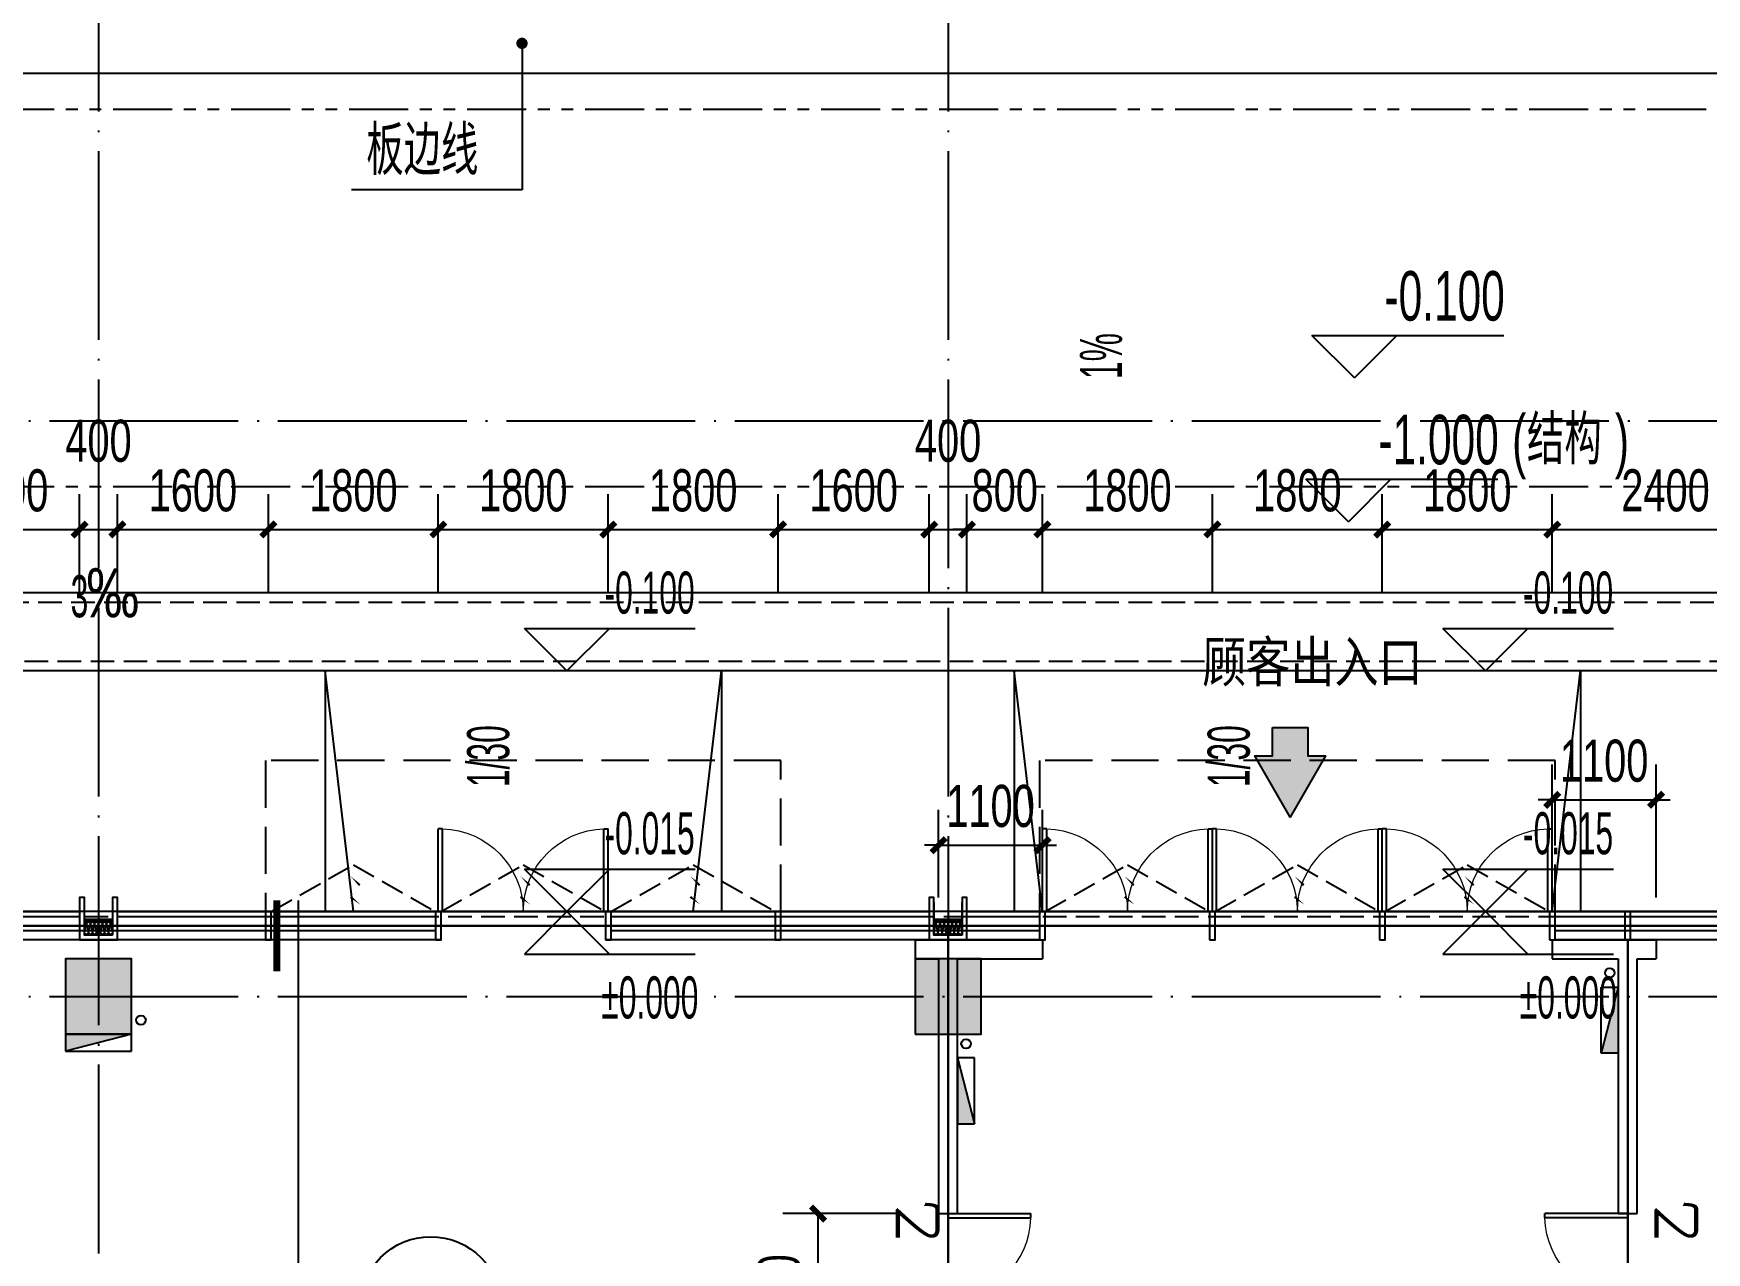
# Model space of a CAD drawing. Extents: x -409435 to 356702, y -107829 to 330904.
# Drawn here: x 13711 to 31435, y 22988 to 35905 of the extents above; entities that cross this region are included whole.
import ezdxf
from ezdxf.xclip import XClip

# ---------------------------------------------------------------- set-up
doc = ezdxf.new("R2010")
doc.units = 0
doc.header["$LTSCALE"] = 1000
doc.header["$MEASUREMENT"] = 0
doc.header["$XCLIPFRAME"] = 0
for name, pattern in [('104-14# 核心筒$0$DOTE', [2.42, 2, -0.2, 0.02, -0.2]), ('14#楼幕墙$0$DASH', [0.35, 0.25, -0.1]), ('X-104 14#平面$0$$0$DASH', [0.35, 0.25, -0.1]), ('X-104 14#平面$0$DASH', [0.35, 0.25, -0.1]), ('X-104 14#平面$0$PHANTOM2', [1.25, 0.625, -0.125, 0.125, -0.125, 0.125, -0.125])]:
    doc.linetypes.add(name, pattern=pattern)
for name, color, linetype in [('01-标注_尺寸', 124, 'Continuous'), ('01-标注_标高', 200, 'Continuous'), ('01-标注_符号', 200, 'Continuous'), ('02-TEXT_标注', 130, 'Continuous'), ('104-14# 核心筒$0$A_AXIS-轴线', 36, '104-14# 核心筒$0$DOTE'), ('104-14# 核心筒$0$A_STR-砼柱', 51, 'Continuous'), ('14#楼幕墙$0$A-C_玻璃幕墙', 140, 'Continuous'), ('14#楼幕墙$0$A-C_窗', 140, 'Continuous'), ('14#楼幕墙$0$A-C_门', 150, 'Continuous'), ('PUB_HATCH', 8, 'Continuous'), ('X-104 14#平面$0$01-标注_标高', 200, 'Continuous'), ('X-104 14#平面$0$01-标注_符号', 200, 'Continuous'), ('X-104 14#平面$0$02-TEXT_房间', 7, 'Continuous'), ('X-104 14#平面$0$02-TEXT_标注', 130, 'Continuous'), ('X-104 14#平面$0$05-填充_天正', 26, 'Continuous'), ('X-104 14#平面$0$A-C_玻璃幕墙', 140, 'Continuous'), ('X-104 14#平面$0$A-C_门', 150, 'Continuous'), ('X-104 14#平面$0$A-E_楼梯', 171, 'Continuous'), ('X-104 14#平面$0$A-O_屋面', 201, 'Continuous'), ('X-104 14#平面$0$A-O_散水', 134, 'Continuous'), ('X-104 14#平面$0$A-SUR_吊顶', 40, 'Continuous'), ('X-104 14#平面$0$A-TECH_水', 3, 'Continuous'), ('X-104 14#平面$0$A-TECH_结构', 21, 'Continuous'), ('X-104 14#平面$0$A_STR-砌块墙', 121, 'Continuous'), ('X-104 14#平面$0$DOOR_FIRE', 220, 'Continuous'), ('X-104 14#平面$0$DOOR_FIRE_TEXT', 7, 'Continuous')]:
    doc.layers.add(name, color=color, linetype=linetype)
doc.layers.add('14#楼幕墙$0$04-不打印_辅助线', color=165, linetype='Continuous', plot=False)
doc.layers.add('X-104 14#平面$0$000套内', color=226, linetype='Continuous', lineweight=30, plot=False)
doc.styles.add('_TCH_DIM', font='ros.shx', dxfattribs={"width": 0.8, "height": 2, "bigfont": 'jd.shx'})
doc.styles.add('_TCH_DIM_T3', font='ros.shx', dxfattribs={"width": 0.705882, "bigfont": 'jd.shx'})
doc.styles.add('X-104 14#平面$0$_TCH_DIM', font='ros.shx', dxfattribs={"width": 0.8, "bigfont": 'jd.shx'})
doc.styles.add('X-104 14#平面$0$_TCH_SPACE', font='STXIHEI_0.TTF', dxfattribs={"width": 0.8, "height": 5})
doc.styles.add('X-104 14#平面$0$_TCH_WINDOW', font='STXIHEI_0.TTF', dxfattribs={"width": 0.75, "height": 3.5})
doc.dimstyles.new('_TCH_ARCH&&150', dxfattribs={"dimtxt": 446.25, "dimasz": 150, "dimexe": 375, "dimexo": 450, "dimgap": 189.375, "dimtad": 1, "dimdec": 0, "dimzin": 0, "dimdsep": 46, "dimtxsty": '_TCH_DIM_T3', "dimblk": 'ARCHTICK', "dimcen": 0.09, "dimclrt": 7, "dimazin": 2, "dimtfac": 1, "dimtdec": 0, "dimtix": 1, "dimtmove": 2, "dimatfit": 3, "dimfxl": 0, "dimtolj": 1, "dimtzin": 0, "dimarcsym": 0})

# ---------------------------------------------------------------- blocks, each defined once
blk = doc.blocks.new('14#楼幕墙$0$A$C38D07553')
blk.add_lwpolyline([(-60, -300), (0, -300), (0, 0), (-60, 0)], close=True)
blk = doc.blocks.new('14#楼幕墙$0$$LinePat$岩棉板')
at = {"color": 0}
for p, q in [((0, -17), (12, -67)), ((12, -67), (24, -17))]:
    blk.add_line(p, q, dxfattribs=at)
for centre, start, end in [((12, -17), 0, 180), ((0, -67), 270, 0), ((24, -67), 180, 270)]:
    blk.add_arc(centre, 12, start, end, dxfattribs=at)
at = {"layer": 'Defpoints'}
blk.add_point((0, 0.1), dxfattribs=at)
at = {"layer": 'Defpoints', "color": 0}
blk.add_point((24, -84), dxfattribs=at)
blk = doc.blocks.new('*U485')
blk.add_lwpolyline([(300, 0), (0, 0), (0, 150), (300, 150)], close=True)
at = {"color": 8, "xscale": -1.785714284225998, "yscale": 1.782568518697715, "zscale": 1.782568518697715, "rotation": 180}
for p in [(0, 0), (43, 0), (86, 0), (129, 0), (171, 0), (214, 0), (257, 0)]:
    blk.add_blockref('14#楼幕墙$0$$LinePat$岩棉板', p, dxfattribs=at)
blk = doc.blocks.new('14#楼幕墙$0$A$C07E80D9E')
blk.add_lwpolyline([(-350, -50), (-50, -50), (-50, -450), (0, -450), (0, 0), (-400, 0), (-400, -450), (-350, -450)], close=True)
for points in [[(-50, -200), (-350, -200)], [(-50, -220), (-350, -220)]]:
    blk.add_lwpolyline(points)
at = {"layer": '14#楼幕墙$0$A-C_玻璃幕墙', "rotation": 180}
blk.add_blockref('*U485', (-50, -50), dxfattribs=at)
blk = doc.blocks.new('14#楼幕墙$0$A$C385D642F')
for p, q in [((23250, 27600), (23250, 27250)), ((23550, 27250), (23550, 27600))]:
    blk.add_line(p, q)
at = {"rotation": 180}
for p in [(14200, 27200), (23200, 27200)]:
    blk.add_blockref('14#楼幕墙$0$A$C07E80D9E', p, dxfattribs=at)
for p in [(16230, 27500), (18030, 27500), (19830, 27500), (21630, 27500), (24430, 27500), (26230, 27500), (28030, 27500), (29830, 27500), (30630, 27500)]:
    blk.add_blockref('14#楼幕墙$0$A$C38D07553', p)
blk = doc.blocks.new('14#楼幕墙$0$A$C22714246')
at = {"linetype": '14#楼幕墙$0$DASH'}
blk.add_lwpolyline([(1740, 497), (870, 0), (0, 497)], dxfattribs=at)
at = {"layer": '14#楼幕墙$0$A-C_玻璃幕墙', "color": 1}
blk.add_lwpolyline([(899, 122, 0, 25, 0), (802, 217, 0, 0, 0), (900, 340, 25, 0, 0), (796, 422, 0, 0, 0)], format="xyseb", dxfattribs=at)
blk = doc.blocks.new('14#楼幕墙$0$$DorLib2D$00000002')
for p, q in [((-0.5, 0), (-0.5, 0.4875)), ((-0.475, 0.4875), (-0.5, 0.4875)), ((-0.475, 0), (-0.475, 0.4875)), ((0.475, 0), (0.475, 0.4875)), ((0.475, 0.4875), (0.5, 0.4875)), ((0.5, 0), (0.5, 0.4875)), ((-0.5, 0), (-0.475, 0)), ((0.5, 0), (0.475, 0))]:
    blk.add_line(p, q)
at = {"lineweight": 13}
for centre, start, end in [((-0.4875, 0), 0, 88.53072), ((0.4875, 0), 91.46928, 180)]:
    blk.add_arc(centre, 0.4875, start, end, dxfattribs=at)
blk = doc.blocks.new('14#楼幕墙')
at = {"layer": '14#楼幕墙$0$A-C_玻璃幕墙'}
for p, q in [((4762, 26600), (14200, 26600)), ((4803, 26550), (14200, 26550)), ((4924, 26400), (17970, 26400)), ((18030, 26300), (5005, 26300)), ((24370, 26300), (19770, 26300)), ((19830, 26400), (24370, 26400)), ((29830, 26400), (53970, 26400)), ((53970, 26300), (29830, 26300))]:
    blk.add_line(p, q, dxfattribs=at)
at = {"layer": '14#楼幕墙$0$A-C_玻璃幕墙', "linetype": '14#楼幕墙$0$DASH', "ltscale": 2}
for points in [[(16170, 26600), (21630, 26600), (21630, 28200), (16170, 28200)], [(24370, 26600), (29830, 26600), (29830, 28200), (24370, 28200)]]:
    blk.add_lwpolyline(points, close=True, dxfattribs=at)
at = {"layer": '14#楼幕墙$0$A-C_玻璃幕墙'}
for points in [[(14600, 26600), (23200, 26600)], [(23600, 26600), (32200, 26600)], [(14600, 26550), (17970, 26550)], [(19830, 26550), (23200, 26550)], [(23600, 26550), (24370, 26550)], [(29830, 26550), (32200, 26550)]]:
    blk.add_lwpolyline(points, dxfattribs=at)
at = {"layer": '14#楼幕墙$0$04-不打印_辅助线', "rotation": 180}
blk.add_blockref('14#楼幕墙$0$A$C22714246', (19770, 27097), dxfattribs=at)
at = {"layer": '14#楼幕墙$0$A-C_玻璃幕墙'}
blk.add_blockref('14#楼幕墙$0$A$C385D642F', (0, -900), dxfattribs=at)
at = {"layer": '14#楼幕墙$0$A-C_窗', "rotation": 180}
for p in [(17970, 27097), (21570, 27097), (26170, 27097), (27970, 27097), (29770, 27097)]:
    blk.add_blockref('14#楼幕墙$0$A$C22714246', p, dxfattribs=at)
at = {"layer": '14#楼幕墙$0$A-C_门', "xscale": -1800, "yscale": 1800, "zscale": 100}
for p in [(18900, 26600), (25300, 26600), (27100, 26600), (28900, 26600)]:
    blk.add_blockref('14#楼幕墙$0$$DorLib2D$00000002', p, dxfattribs=at)
blk = doc.blocks.new('_FZH')
blk.add_lwpolyline([(-0.5, -0.5), (0.5, -0.5), (0.5, 0.5), (-0.5, 0.5)], close=True)
at = {"layer": 'PUB_HATCH'}
blk.add_solid([(-0.5, -0.5), (0.5, -0.5), (-0.5, 0.5), (0.5, 0.5)], dxfattribs=at)
blk = doc.blocks.new('104-14# 核心筒')
at = {"layer": '104-14# 核心筒$0$A_AXIS-轴线'}
for p, q in [((14400, 54018.4), (14400, -8545.1)), ((23400, 54018.4), (23400, -8545.1)), ((-24839, 31800), (120259.9, 31800)), ((-24839, 25700), (120259.9, 25700))]:
    blk.add_line(p, q, dxfattribs=at)
at = {"layer": '104-14# 核心筒$0$A_STR-砼柱', "xscale": 700, "yscale": 800, "zscale": 800}
for p in [(14400, 25700), (23400, 25700)]:
    blk.add_blockref('_FZH', p, dxfattribs=at)
blk = doc.blocks.new('X-104 14#平面$0$$TwtSys$00000434')
for p, q in [((-0.5, 0.5), (-0.5, -0.5)), ((-0.5, -0.5), (0.5, 0.5)), ((0.5, 0.5), (-0.5, 0.5)), ((0.5, -0.5), (0.5, 0.5)), ((-0.5, -0.5), (0.5, -0.5))]:
    blk.add_line(p, q)
blk.add_solid([(0.5, -0.5), (0.5, 0.5), (-0.5, -0.5)])
blk = doc.blocks.new('X-104 14#平面$0$A$C324F6C76')
at = {"layer": 'X-104 14#平面$0$A-TECH_水'}
for centre in [(-85490, 25950), (-101050, 25450), (-92310, 25200)]:
    blk.add_circle(centre, 50, dxfattribs=at)
at = {"layer": 'X-104 14#平面$0$A-TECH_水', "xscale": -700, "zscale": 700}
for p, yscale, rotation in [((-85490, 25450), 180, 90.00000000000101), ((-101500, 25210), -180, 359.999999999999), ((-92310, 24700), -180, 89.99999999999899)]:
    blk.add_blockref('X-104 14#平面$0$$TwtSys$00000434', p, dxfattribs=dict(at, yscale=yscale, rotation=rotation))
blk = doc.blocks.new('X-104 14#平面$0$sfafd')
at = {"layer": 'X-104 14#平面$0$05-填充_天正'}
blk.add_hatch(color=256, dxfattribs=at).paths.add_polyline_path([(0, 0), (-143, -205), (-307, -90), (-379, -192), (-590, 261), (-92, 217), (-164, 115)])
blk.add_lwpolyline([(0, 0), (-143, -205), (-307, -90), (-379, -192), (-590, 261), (-92, 217), (-164, 115)], close=True, dxfattribs=at)
blk = doc.blocks.new('X-104 14#平面$0$$DorLib2D$00000002')
for p, q in [((-0.5, 0), (-0.5, 0.4875)), ((-0.475, 0.4875), (-0.5, 0.4875)), ((-0.475, 0), (-0.475, 0.4875)), ((0.475, 0), (0.475, 0.4875)), ((0.475, 0.4875), (0.5, 0.4875)), ((0.5, 0), (0.5, 0.4875)), ((-0.5, 0), (-0.475, 0)), ((0.5, 0), (0.475, 0))]:
    blk.add_line(p, q)
at = {"lineweight": 13}
for centre, start, end in [((-0.4875, 0), 0, 88.53072), ((0.4875, 0), 91.46928, 180)]:
    blk.add_arc(centre, 0.4875, start, end, dxfattribs=at)
blk = doc.blocks.new('X-104 14#平面')
at = {"layer": 'X-104 14#平面$0$000套内'}
blk.add_lwpolyline([(23450, -2050), (-1173.2, -2050), (4884.7, 26450), (23400, 26450), (23400, 14750), (22050, 14750), (22050, 10650), (23450, 10650)], close=True, dxfattribs=at)
blk.add_lwpolyline([(23400, 26450), (50400, 26450), (50400, -2050), (23450, -2050), (23450, 7800), (32350, 7800), (32350, 7600), (41500, 7600), (41500, 16600), (38350, 16600), (38350, 19250), (30600, 19250), (30600, 26300)], dxfattribs=at)
at = {"layer": 'X-104 14#平面$0$01-标注_标高'}
for p, q in [((27704, 32254.5), (27254, 32704.5)), ((27254, 32704.5), (29288.9, 32704.5)), ((27704, 32254.5), (28154, 32704.5)), ((27640.5, 30731.6), (27190.5, 31181.6)), ((27190.5, 31181.6), (29225.3, 31181.6)), ((27640.5, 30731.6), (28090.5, 31181.6))]:
    blk.add_line(p, q, dxfattribs=at)
at = {"layer": 'X-104 14#平面$0$01-标注_符号'}
for p, q in [((18886.7, 35800), (18886.7, 34247.5)), ((18886.7, 34247.5), (17079.2, 34247.5)), ((16515.4, 26717.9), (16515.4, 22405.2))]:
    blk.add_line(p, q, dxfattribs=at)
at = {"layer": 'X-104 14#平面$0$01-标注_符号', "const_width": 60}
blk.add_lwpolyline([(18886.7, 35830, 1), (18886.7, 35770, 1)], format="xyb", close=True, dxfattribs=at)
at = {"layer": 'X-104 14#平面$0$01-标注_符号', "const_width": 75}
blk.add_lwpolyline([(16290.4, 26717.9), (16290.4, 25967.9)], dxfattribs=at)
at = {"layer": 'X-104 14#平面$0$01-标注_符号'}
blk.add_circle((17919.3, 22405.2), 750, dxfattribs=at)
at = {"layer": 'X-104 14#平面$0$A-C_玻璃幕墙'}
blk.add_lwpolyline([(-1359, -2200), (108091.7, -2200), (111291.5, 2370.2), (113380.4, 907.7), (115789.3, 4348.2), (113700.6, 5810.6), (116900.2, 10380.5), (116900.2, 38462.2), (99065.1, 43424.4), (96015.6, 32464.2), (85707.2, 35332.3), (87317.1, 41118.6), (83503.2, 42179.7), (66340.6, 26600), (4762.5, 26600)], close=True, dxfattribs=at)
at = {"layer": 'X-104 14#平面$0$A-E_楼梯'}
for p, q in [((21000, 29150), (16800, 29150)), ((16800, 29150), (16800, 26600)), ((17100, 26600), (16800, 29150)), ((20700, 26600), (21000, 29150)), ((21000, 29150), (21000, 26600)), ((30100, 29150), (24100, 29150)), ((24100, 29150), (24100, 26600)), ((24400, 26600), (24100, 29150)), ((29800, 26600), (30100, 29150)), ((30100, 29150), (30100, 26600)), ((21000, 26600), (16800, 26600)), ((30100, 26600), (24100, 26600))]:
    blk.add_line(p, q, dxfattribs=at)
at = {"layer": 'X-104 14#平面$0$A-O_屋面', "ltscale": 5}
blk.add_lwpolyline([(93285, 51080), (77625.7, 51080), (59034.3, 35480), (-4345.9, 35480), (-10594, 3352.8)], dxfattribs=at)
at = {"layer": 'X-104 14#平面$0$A-O_散水'}
for p, q in [((10260.4, 29980), (65035.3, 29980)), ((65355.8, 29150), (10260.4, 29150))]:
    blk.add_line(p, q, dxfattribs=at)
at = {"layer": 'X-104 14#平面$0$A-O_散水', "linetype": 'X-104 14#平面$0$DASH'}
for p, q in [((10260.4, 29880), (65073.9, 29880)), ((65317.2, 29250), (10260.4, 29250))]:
    blk.add_line(p, q, dxfattribs=at)
at = {"layer": 'X-104 14#平面$0$A-SUR_吊顶', "linetype": 'X-104 14#平面$0$PHANTOM2'}
for p, q in [((57679.8, 35100), (9724.7, 35100)), ((57679.8, 31100), (9724.7, 31100))]:
    blk.add_line(p, q, dxfattribs=at)
at = {"layer": 'X-104 14#平面$0$A-TECH_结构', "linetype": 'X-104 14#平面$0$$0$DASH'}
blk.add_lwpolyline([(87207.3, 41097.2), (85610.8, 35359.1), (96063.8, 32450.8), (99099.8, 43362.9), (116850.2, 38424.2), (116850.2, 10396.2), (108065.7, -2149.5), (-1297.3, -2149.5), (4803.7, 26550), (66359.9, 26550), (83516.4, 42124.1)], close=True, dxfattribs=at)
at = {"layer": 'X-104 14#平面$0$A_STR-砌块墙'}
for p, q in [((23050, 26300), (23400, 26300)), ((23050, 26300), (23050, 26100)), ((23400, 26300), (24400, 26300)), ((24400, 26300), (24400, 26100)), ((29800, 26300), (30600, 26300)), ((29800, 26300), (29800, 26100)), ((30600, 26300), (30900, 26300)), ((30900, 26300), (30900, 26100)), ((23050, 26100), (23300, 26100)), ((23300, 26100), (23300, 23400)), ((23500, 23400), (23500, 26100)), ((23500, 26100), (24400, 26100)), ((29800, 26100), (30500, 26100)), ((30500, 26100), (30500, 23400)), ((30700, 23400), (30700, 26100)), ((30700, 26100), (30900, 26100)), ((23300, 23400), (23500, 23400)), ((30500, 23400), (30700, 23400))]:
    blk.add_line(p, q, dxfattribs=at)
ref = blk.add_blockref('104-14# 核心筒', (0, 0))
XClip(ref).set_block_clipping_path([(-38664.3623821461, -25500), (139216.5485069363, 330900)])
for name, p in [('X-104 14#平面$0$A$C324F6C76', (115900, 0)), ('14#楼幕墙', (0, 0))]:
    blk.add_blockref(name, p)
at = {"xscale": 1.5, "yscale": 1.5, "zscale": 1.5, "rotation": 124.9985697672247}
blk.add_blockref('X-104 14#平面$0$sfafd', (26837, 28551), dxfattribs=at)
at = {"layer": 'X-104 14#平面$0$A-C_门', "xscale": -1800, "yscale": 1800, "zscale": 100}
for p in [(18900, 26600), (25300, 26600), (27100, 26600), (28900, 26600)]:
    blk.add_blockref('X-104 14#平面$0$$DorLib2D$00000002', p, dxfattribs=at)
at = {"layer": 'X-104 14#平面$0$DOOR_FIRE', "xscale": -1800, "zscale": 200, "rotation": 90}
for p, yscale in [((23400, 22500), -1800), ((30600, 22500), 1800)]:
    blk.add_blockref('X-104 14#平面$0$$DorLib2D$00000002', p, dxfattribs=dict(at, yscale=yscale))
at = {"layer": 'X-104 14#平面$0$02-TEXT_房间', "style": 'X-104 14#平面$0$_TCH_SPACE', "width": 0.8}
blk.add_text('顾客出入口', height=428.14, dxfattribs=at).set_placement((26091.1, 29033.2))
at = {"layer": 'X-104 14#平面$0$02-TEXT_标注', "style": 'X-104 14#平面$0$_TCH_DIM'}
for s, height, width, p in [('板边线', 520.93, 0.8, (17236.7, 34405)), ('-0.100', 525, 0.64, (28023.1, 32862)), ('结构', 520.93, 0.8, (29532.1, 31339.1)), ('-1.000', 525, 0.64, (27959.5, 31339.1)), ('(', 525, 0.64, (29375.3, 31339.1)), (')', 525, 0.64, (30463.3, 31339.1))]:
    blk.add_text(s, height=height, dxfattribs=dict(at, width=width)).set_placement(p)
at = {"layer": 'X-104 14#平面$0$DOOR_FIRE_TEXT', "style": 'X-104 14#平面$0$_TCH_WINDOW', "width": 0.75}
for p in [(23287.5, 23104.4), (31324.6, 23104.4)]:
    blk.add_text('乙', height=428.1, rotation=90, dxfattribs=at).set_placement(p)
blk = doc.blocks.new('_ArchTick')
at = {"color": 0, "linetype": 'ByBlock', "const_width": 0.4}
blk.add_lwpolyline([(-0.5, -0.5), (0.5, 0.5)], dxfattribs=at)
blk = doc.blocks.new('*D597')
at = {"layer": '01-标注_尺寸', "color": 0, "lineweight": -2, "transparency": 16777216}
for p, q in [((29800, 29987), (29800, 31024)), ((32200, 29987), (32200, 31024)), ((29800, 30649), (32200, 30649))]:
    blk.add_line(p, q, dxfattribs=at)
at = {"layer": 'Defpoints', "color": 0, "transparency": 16777216}
for p in [(32200, 30649), (29800, 29537), (32200, 29537)]:
    blk.add_point(p, dxfattribs=at)
at = {"layer": '01-标注_尺寸', "color": 0, "lineweight": -2, "transparency": 16777216, "xscale": 150, "yscale": 150, "zscale": 150, "rotation": 180}
blk.add_blockref('_ArchTick', (29800, 30649), dxfattribs=at)
at = {"layer": '01-标注_尺寸', "color": 0, "lineweight": -2, "transparency": 16777216, "xscale": 150, "yscale": 150, "zscale": 150}
blk.add_blockref('_ArchTick', (32200, 30649), dxfattribs=at)
at = {"layer": '01-标注_尺寸', "color": 7, "transparency": 16777216, "insert": (31000, 31061), "char_height": 446.2, "attachment_point": 5, "style": '_TCH_DIM_T3'}
blk.add_mtext('\\A1;2400', dxfattribs=at)
blk = doc.blocks.new('*D598')
at = {"layer": '01-标注_尺寸', "color": 0, "lineweight": -2, "transparency": 16777216}
for p, q in [((28000, 29987), (28000, 31024)), ((29800, 29987), (29800, 31024)), ((28000, 30649), (29800, 30649))]:
    blk.add_line(p, q, dxfattribs=at)
at = {"layer": 'Defpoints', "color": 0, "transparency": 16777216}
for p in [(29800, 30649), (28000, 29537), (29800, 29537)]:
    blk.add_point(p, dxfattribs=at)
at = {"layer": '01-标注_尺寸', "color": 0, "lineweight": -2, "transparency": 16777216, "xscale": 150, "yscale": 150, "zscale": 150, "rotation": 180}
blk.add_blockref('_ArchTick', (28000, 30649), dxfattribs=at)
at = {"layer": '01-标注_尺寸', "color": 0, "lineweight": -2, "transparency": 16777216, "xscale": 150, "yscale": 150, "zscale": 150}
blk.add_blockref('_ArchTick', (29800, 30649), dxfattribs=at)
at = {"layer": '01-标注_尺寸', "color": 7, "transparency": 16777216, "insert": (28900, 31061), "char_height": 446.2, "attachment_point": 5, "style": '_TCH_DIM_T3'}
blk.add_mtext('\\A1;1800', dxfattribs=at)
blk = doc.blocks.new('*D599')
at = {"layer": '01-标注_尺寸', "color": 0, "lineweight": -2, "transparency": 16777216}
for p, q in [((26200, 29987), (26200, 31024)), ((28000, 29987), (28000, 31024)), ((26200, 30649), (28000, 30649))]:
    blk.add_line(p, q, dxfattribs=at)
at = {"layer": 'Defpoints', "color": 0, "transparency": 16777216}
for p in [(28000, 30649), (26200, 29537), (28000, 29537)]:
    blk.add_point(p, dxfattribs=at)
at = {"layer": '01-标注_尺寸', "color": 0, "lineweight": -2, "transparency": 16777216, "xscale": 150, "yscale": 150, "zscale": 150, "rotation": 180}
blk.add_blockref('_ArchTick', (26200, 30649), dxfattribs=at)
at = {"layer": '01-标注_尺寸', "color": 0, "lineweight": -2, "transparency": 16777216, "xscale": 150, "yscale": 150, "zscale": 150}
blk.add_blockref('_ArchTick', (28000, 30649), dxfattribs=at)
at = {"layer": '01-标注_尺寸', "color": 7, "transparency": 16777216, "insert": (27100, 31061), "char_height": 446.2, "attachment_point": 5, "style": '_TCH_DIM_T3'}
blk.add_mtext('\\A1;1800', dxfattribs=at)
blk = doc.blocks.new('*D600')
at = {"layer": '01-标注_尺寸', "color": 0, "lineweight": -2, "transparency": 16777216}
for p, q in [((24400, 29987), (24400, 31024)), ((26200, 29987), (26200, 31024)), ((24400, 30649), (26200, 30649))]:
    blk.add_line(p, q, dxfattribs=at)
at = {"layer": 'Defpoints', "color": 0, "transparency": 16777216}
for p in [(26200, 30649), (24400, 29537), (26200, 29537)]:
    blk.add_point(p, dxfattribs=at)
at = {"layer": '01-标注_尺寸', "color": 0, "lineweight": -2, "transparency": 16777216, "xscale": 150, "yscale": 150, "zscale": 150, "rotation": 180}
blk.add_blockref('_ArchTick', (24400, 30649), dxfattribs=at)
at = {"layer": '01-标注_尺寸', "color": 0, "lineweight": -2, "transparency": 16777216, "xscale": 150, "yscale": 150, "zscale": 150}
blk.add_blockref('_ArchTick', (26200, 30649), dxfattribs=at)
at = {"layer": '01-标注_尺寸', "color": 7, "transparency": 16777216, "insert": (25300, 31061), "char_height": 446.2, "attachment_point": 5, "style": '_TCH_DIM_T3'}
blk.add_mtext('\\A1;1800', dxfattribs=at)
blk = doc.blocks.new('*D601')
at = {"layer": '01-标注_尺寸', "color": 0, "lineweight": -2, "transparency": 16777216}
for p, q in [((23600, 29987), (23600, 31024)), ((24400, 29987), (24400, 31024)), ((23600, 30649), (23450, 30649)), ((23600, 30649), (24400, 30649)), ((24400, 30649), (24550, 30649))]:
    blk.add_line(p, q, dxfattribs=at)
at = {"layer": 'Defpoints', "color": 0, "transparency": 16777216}
for p in [(24400, 30649), (23600, 29537), (24400, 29537)]:
    blk.add_point(p, dxfattribs=at)
at = {"layer": '01-标注_尺寸', "color": 0, "lineweight": -2, "transparency": 16777216, "xscale": 150, "yscale": 150, "zscale": 150}
blk.add_blockref('_ArchTick', (23600, 30649), dxfattribs=at)
at = {"layer": '01-标注_尺寸', "color": 0, "lineweight": -2, "transparency": 16777216, "xscale": 150, "yscale": 150, "zscale": 150, "rotation": 180}
blk.add_blockref('_ArchTick', (24400, 30649), dxfattribs=at)
at = {"layer": '01-标注_尺寸', "color": 7, "transparency": 16777216, "insert": (24000, 31061), "char_height": 446.2, "attachment_point": 5, "style": '_TCH_DIM_T3'}
blk.add_mtext('\\A1;800', dxfattribs=at)
blk = doc.blocks.new('*D602')
at = {"layer": '01-标注_尺寸', "color": 0, "lineweight": -2, "transparency": 16777216}
for p, q in [((23200, 29987), (23200, 31024)), ((23600, 29987), (23600, 31024)), ((23200, 30649), (23600, 30649))]:
    blk.add_line(p, q, dxfattribs=at)
at = {"layer": 'Defpoints', "color": 0, "transparency": 16777216}
for p in [(23600, 30649), (23200, 29537), (23600, 29537)]:
    blk.add_point(p, dxfattribs=at)
at = {"layer": '01-标注_尺寸', "color": 0, "lineweight": -2, "transparency": 16777216, "xscale": 150, "yscale": 150, "zscale": 150, "rotation": 180}
blk.add_blockref('_ArchTick', (23200, 30649), dxfattribs=at)
at = {"layer": '01-标注_尺寸', "color": 0, "lineweight": -2, "transparency": 16777216, "xscale": 150, "yscale": 150, "zscale": 150}
blk.add_blockref('_ArchTick', (23600, 30649), dxfattribs=at)
at = {"layer": '01-标注_尺寸', "color": 7, "transparency": 16777216, "insert": (23400, 31586), "char_height": 446.2, "attachment_point": 5, "style": '_TCH_DIM_T3'}
blk.add_mtext('\\A1;400', dxfattribs=at)
blk = doc.blocks.new('*D603')
at = {"layer": '01-标注_尺寸', "color": 0, "lineweight": -2, "transparency": 16777216}
for p, q in [((21600, 29987), (21600, 31024)), ((23200, 29987), (23200, 31024)), ((21600, 30649), (23200, 30649))]:
    blk.add_line(p, q, dxfattribs=at)
at = {"layer": 'Defpoints', "color": 0, "transparency": 16777216}
for p in [(23200, 30649), (21600, 29537), (23200, 29537)]:
    blk.add_point(p, dxfattribs=at)
at = {"layer": '01-标注_尺寸', "color": 0, "lineweight": -2, "transparency": 16777216, "xscale": 150, "yscale": 150, "zscale": 150, "rotation": 180}
blk.add_blockref('_ArchTick', (21600, 30649), dxfattribs=at)
at = {"layer": '01-标注_尺寸', "color": 0, "lineweight": -2, "transparency": 16777216, "xscale": 150, "yscale": 150, "zscale": 150}
blk.add_blockref('_ArchTick', (23200, 30649), dxfattribs=at)
at = {"layer": '01-标注_尺寸', "color": 7, "transparency": 16777216, "insert": (22400, 31061), "char_height": 446.2, "attachment_point": 5, "style": '_TCH_DIM_T3'}
blk.add_mtext('\\A1;1600', dxfattribs=at)
blk = doc.blocks.new('*D604')
at = {"layer": '01-标注_尺寸', "color": 0, "lineweight": -2, "transparency": 16777216}
for p, q in [((19800, 29987), (19800, 31024)), ((21600, 29987), (21600, 31024)), ((19800, 30649), (21600, 30649))]:
    blk.add_line(p, q, dxfattribs=at)
at = {"layer": 'Defpoints', "color": 0, "transparency": 16777216}
for p in [(21600, 30649), (19800, 29537), (21600, 29537)]:
    blk.add_point(p, dxfattribs=at)
at = {"layer": '01-标注_尺寸', "color": 0, "lineweight": -2, "transparency": 16777216, "xscale": 150, "yscale": 150, "zscale": 150, "rotation": 180}
blk.add_blockref('_ArchTick', (19800, 30649), dxfattribs=at)
at = {"layer": '01-标注_尺寸', "color": 0, "lineweight": -2, "transparency": 16777216, "xscale": 150, "yscale": 150, "zscale": 150}
blk.add_blockref('_ArchTick', (21600, 30649), dxfattribs=at)
at = {"layer": '01-标注_尺寸', "color": 7, "transparency": 16777216, "insert": (20700, 31061), "char_height": 446.2, "attachment_point": 5, "style": '_TCH_DIM_T3'}
blk.add_mtext('\\A1;1800', dxfattribs=at)
blk = doc.blocks.new('*D605')
at = {"layer": '01-标注_尺寸', "color": 0, "lineweight": -2, "transparency": 16777216}
for p, q in [((18000, 29987), (18000, 31024)), ((19800, 29987), (19800, 31024)), ((18000, 30649), (19800, 30649))]:
    blk.add_line(p, q, dxfattribs=at)
at = {"layer": 'Defpoints', "color": 0, "transparency": 16777216}
for p in [(19800, 30649), (18000, 29537), (19800, 29537)]:
    blk.add_point(p, dxfattribs=at)
at = {"layer": '01-标注_尺寸', "color": 0, "lineweight": -2, "transparency": 16777216, "xscale": 150, "yscale": 150, "zscale": 150, "rotation": 180}
blk.add_blockref('_ArchTick', (18000, 30649), dxfattribs=at)
at = {"layer": '01-标注_尺寸', "color": 0, "lineweight": -2, "transparency": 16777216, "xscale": 150, "yscale": 150, "zscale": 150}
blk.add_blockref('_ArchTick', (19800, 30649), dxfattribs=at)
at = {"layer": '01-标注_尺寸', "color": 7, "transparency": 16777216, "insert": (18900, 31061), "char_height": 446.2, "attachment_point": 5, "style": '_TCH_DIM_T3'}
blk.add_mtext('\\A1;1800', dxfattribs=at)
blk = doc.blocks.new('*D606')
at = {"layer": '01-标注_尺寸', "color": 0, "lineweight": -2, "transparency": 16777216}
for p, q in [((16200, 29987), (16200, 31024)), ((18000, 29987), (18000, 31024)), ((16200, 30649), (18000, 30649))]:
    blk.add_line(p, q, dxfattribs=at)
at = {"layer": 'Defpoints', "color": 0, "transparency": 16777216}
for p in [(18000, 30649), (16200, 29537), (18000, 29537)]:
    blk.add_point(p, dxfattribs=at)
at = {"layer": '01-标注_尺寸', "color": 0, "lineweight": -2, "transparency": 16777216, "xscale": 150, "yscale": 150, "zscale": 150, "rotation": 180}
blk.add_blockref('_ArchTick', (16200, 30649), dxfattribs=at)
at = {"layer": '01-标注_尺寸', "color": 0, "lineweight": -2, "transparency": 16777216, "xscale": 150, "yscale": 150, "zscale": 150}
blk.add_blockref('_ArchTick', (18000, 30649), dxfattribs=at)
at = {"layer": '01-标注_尺寸', "color": 7, "transparency": 16777216, "insert": (17100, 31061), "char_height": 446.2, "attachment_point": 5, "style": '_TCH_DIM_T3'}
blk.add_mtext('\\A1;1800', dxfattribs=at)
blk = doc.blocks.new('*D607')
at = {"layer": '01-标注_尺寸', "color": 0, "lineweight": -2, "transparency": 16777216}
for p, q in [((14600, 29987), (14600, 31024)), ((16200, 29987), (16200, 31024)), ((14600, 30649), (16200, 30649))]:
    blk.add_line(p, q, dxfattribs=at)
at = {"layer": 'Defpoints', "color": 0, "transparency": 16777216}
for p in [(16200, 30649), (14600, 29537), (16200, 29537)]:
    blk.add_point(p, dxfattribs=at)
at = {"layer": '01-标注_尺寸', "color": 0, "lineweight": -2, "transparency": 16777216, "xscale": 150, "yscale": 150, "zscale": 150, "rotation": 180}
blk.add_blockref('_ArchTick', (14600, 30649), dxfattribs=at)
at = {"layer": '01-标注_尺寸', "color": 0, "lineweight": -2, "transparency": 16777216, "xscale": 150, "yscale": 150, "zscale": 150}
blk.add_blockref('_ArchTick', (16200, 30649), dxfattribs=at)
at = {"layer": '01-标注_尺寸', "color": 7, "transparency": 16777216, "insert": (15400, 31061), "char_height": 446.2, "attachment_point": 5, "style": '_TCH_DIM_T3'}
blk.add_mtext('\\A1;1600', dxfattribs=at)
blk = doc.blocks.new('*D608')
at = {"layer": '01-标注_尺寸', "color": 0, "lineweight": -2, "transparency": 16777216}
for p, q in [((14200, 29987), (14200, 31024)), ((14600, 29987), (14600, 31024)), ((14200, 30649), (14600, 30649))]:
    blk.add_line(p, q, dxfattribs=at)
at = {"layer": 'Defpoints', "color": 0, "transparency": 16777216}
for p in [(14600, 30649), (14200, 29537), (14600, 29537)]:
    blk.add_point(p, dxfattribs=at)
at = {"layer": '01-标注_尺寸', "color": 0, "lineweight": -2, "transparency": 16777216, "xscale": 150, "yscale": 150, "zscale": 150, "rotation": 180}
blk.add_blockref('_ArchTick', (14200, 30649), dxfattribs=at)
at = {"layer": '01-标注_尺寸', "color": 0, "lineweight": -2, "transparency": 16777216, "xscale": 150, "yscale": 150, "zscale": 150}
blk.add_blockref('_ArchTick', (14600, 30649), dxfattribs=at)
at = {"layer": '01-标注_尺寸', "color": 7, "transparency": 16777216, "insert": (14400, 31586), "char_height": 446.2, "attachment_point": 5, "style": '_TCH_DIM_T3'}
blk.add_mtext('\\A1;400', dxfattribs=at)
blk = doc.blocks.new('*D609')
at = {"layer": '01-标注_尺寸', "color": 0, "lineweight": -2, "transparency": 16777216}
for p, q in [((12600, 29987), (12600, 31024)), ((14200, 29987), (14200, 31024)), ((12600, 30649), (14200, 30649))]:
    blk.add_line(p, q, dxfattribs=at)
at = {"layer": 'Defpoints', "color": 0, "transparency": 16777216}
for p in [(14200, 30649), (12600, 29537), (14200, 29537)]:
    blk.add_point(p, dxfattribs=at)
at = {"layer": '01-标注_尺寸', "color": 0, "lineweight": -2, "transparency": 16777216, "xscale": 150, "yscale": 150, "zscale": 150, "rotation": 180}
blk.add_blockref('_ArchTick', (12600, 30649), dxfattribs=at)
at = {"layer": '01-标注_尺寸', "color": 0, "lineweight": -2, "transparency": 16777216, "xscale": 150, "yscale": 150, "zscale": 150}
blk.add_blockref('_ArchTick', (14200, 30649), dxfattribs=at)
at = {"layer": '01-标注_尺寸', "color": 7, "transparency": 16777216, "insert": (13400, 31061), "char_height": 446.2, "attachment_point": 5, "style": '_TCH_DIM_T3'}
blk.add_mtext('\\A1;1600', dxfattribs=at)
blk = doc.blocks.new('*D1057')
at = {"layer": '01-标注_尺寸', "color": 0, "lineweight": -2, "transparency": 16777216}
for p, q in [((22850, 23400), (21649, 23400)), ((22024, 21600), (22024, 23400)), ((22850, 21600), (21649, 21600))]:
    blk.add_line(p, q, dxfattribs=at)
at = {"layer": 'Defpoints', "color": 0, "transparency": 16777216}
for p in [(22024, 23400), (23300, 23400), (23300, 21600)]:
    blk.add_point(p, dxfattribs=at)
at = {"layer": '01-标注_尺寸', "color": 0, "lineweight": -2, "transparency": 16777216, "xscale": 150, "yscale": 150, "zscale": 150}
for p, rotation in [((22024, 23400), 90), ((22024, 21600), 270)]:
    blk.add_blockref('_ArchTick', p, dxfattribs=dict(at, rotation=rotation))
at = {"layer": '01-标注_尺寸', "color": 7, "transparency": 16777216, "insert": (21611, 22500), "char_height": 446.2, "attachment_point": 5, "rotation": 90, "style": '_TCH_DIM_T3'}
blk.add_mtext('\\A1;1800', dxfattribs=at)
blk = doc.blocks.new('*D2469')
at = {"layer": '01-标注_尺寸', "color": 0, "lineweight": -2, "transparency": 16777216}
for p, q in [((23300, 26750), (23300, 27679)), ((24400, 26750), (24400, 27679)), ((23300, 27304), (23150, 27304)), ((23300, 27304), (24400, 27304)), ((24400, 27304), (24550, 27304))]:
    blk.add_line(p, q, dxfattribs=at)
at = {"layer": 'Defpoints', "color": 0, "transparency": 16777216}
for p in [(24400, 27304), (23300, 26300), (24400, 26300)]:
    blk.add_point(p, dxfattribs=at)
at = {"layer": '01-标注_尺寸', "color": 0, "lineweight": -2, "transparency": 16777216, "xscale": 150, "yscale": 150, "zscale": 150}
blk.add_blockref('_ArchTick', (23300, 27304), dxfattribs=at)
at = {"layer": '01-标注_尺寸', "color": 0, "lineweight": -2, "transparency": 16777216, "xscale": 150, "yscale": 150, "zscale": 150, "rotation": 180}
blk.add_blockref('_ArchTick', (24400, 27304), dxfattribs=at)
at = {"layer": '01-标注_尺寸', "color": 7, "transparency": 16777216, "insert": (23850, 27717), "char_height": 446.2, "attachment_point": 5, "style": '_TCH_DIM_T3'}
blk.add_mtext('\\A1;1100', dxfattribs=at)
blk = doc.blocks.new('*D2470')
at = {"layer": '01-标注_尺寸', "color": 0, "lineweight": -2, "transparency": 16777216}
for p, q in [((29800, 26750), (29800, 28158.98679)), ((30900, 26750), (30900, 28158.98679)), ((29800, 27783.98679), (29650, 27783.98679)), ((29800, 27783.98679), (30900, 27783.98679)), ((30900, 27783.98679), (31050, 27783.98679))]:
    blk.add_line(p, q, dxfattribs=at)
at = {"layer": 'Defpoints', "color": 0, "transparency": 16777216}
for p in [(30900, 27783.98679), (29800, 26300), (30900, 26300)]:
    blk.add_point(p, dxfattribs=at)
at = {"layer": '01-标注_尺寸', "color": 0, "lineweight": -2, "transparency": 16777216, "xscale": 150, "yscale": 150, "zscale": 150}
blk.add_blockref('_ArchTick', (29800, 27783.98679), dxfattribs=at)
at = {"layer": '01-标注_尺寸', "color": 0, "lineweight": -2, "transparency": 16777216, "xscale": 150, "yscale": 150, "zscale": 150, "rotation": 180}
blk.add_blockref('_ArchTick', (30900, 27783.98679), dxfattribs=at)
at = {"layer": '01-标注_尺寸', "color": 7, "transparency": 16777216, "insert": (30350, 28196.48679), "char_height": 446.25, "attachment_point": 5, "style": '_TCH_DIM_T3'}
blk.add_mtext('\\A1;1100', dxfattribs=at)

msp = doc.modelspace()

# ---------------------------------------------------------------- linework, layer by layer
at = {"layer": '01-标注_标高'}
for p, q in [((19362.1, 29150), (18912.1, 29600)), ((18912.1, 29600), (20721, 29600)), ((19362.1, 29150), (19812.1, 29600)), ((29091.4, 29150), (28641.4, 29600)), ((28641.4, 29600), (30450.4, 29600)), ((29091.4, 29150), (29541.4, 29600)), ((19362.1, 26600), (18912.1, 27050)), ((18912.1, 27050), (20721, 27050)), ((19362.1, 26600), (19812.1, 27050)), ((29091.4, 26600), (28641.4, 27050)), ((28641.4, 27050), (30450.4, 27050)), ((29091.4, 26600), (29541.4, 27050)), ((19362.1, 26600), (18912.1, 26150)), ((19362.1, 26600), (19812.1, 26150)), ((29091.4, 26600), (28641.4, 26150)), ((29091.4, 26600), (29541.4, 26150)), ((18912.1, 26150), (20721, 26150)), ((28641.4, 26150), (30450.4, 26150))]:
    msp.add_line(p, q, dxfattribs=at)
at = {"layer": '01-标注_符号'}
for points in [[(25400, 32981, 0, 0, 0), (25400, 32250, 120, 0, 0), (25400, 31800, 0, 0, 0)], [(14895.7, 29559.9, 0, 0, 0), (14249.4, 29561.1, 120, 0, 0), (13799.4, 29562, 0, 0, 0)], [(18938.3, 27647.9, 0, 0, 0), (18938.3, 28354, 120, 0, 0), (18938.3, 28804, 0, 0, 0)], [(26782.7, 27647.9, 0, 0, 0), (26782.7, 28354, 120, 0, 0), (26782.7, 28804, 0, 0, 0)]]:
    msp.add_lwpolyline(points, format="xyseb", dxfattribs=at)

# ---------------------------------------------------------------- block references
msp.add_blockref('X-104 14#平面', (0, 0))

# ---------------------------------------------------------------- texts
at = {"layer": '02-TEXT_标注', "style": '_TCH_DIM'}
for s, height, rotation, width, p in [('1%%%', 446.25, 90, 0.564706, (25242.5, 32243.5)), ('3', 446.2, 359.88868, 0.564706, (14104.3, 29718.9)), ('‰', 520.9, 359.88868, 0.8, (14272.3, 29718.6)), ('1/30', 446.25, 90, 0.564706, (18751, 27919.4)), ('1/30', 446.25, 90, 0.564706, (26595.4, 27919.4))]:
    msp.add_text(s, height=height, rotation=rotation, dxfattribs=dict(at, width=width)).set_placement(p)
at = {"layer": '02-TEXT_标注', "style": '_TCH_DIM', "width": 0.564706}
for s, p in [('-0.100', (19760.4, 29757.5)), ('-0.100', (29489.8, 29757.5)), ('-0.015', (19760.4, 27207.5)), ('-0.015', (29489.8, 27207.5)), ('%%P0.000', (19726.8, 25467.5)), ('%%P0.000', (29456.2, 25467.5))]:
    msp.add_text(s, height=446.25, dxfattribs=at).set_placement(p)

# ---------------------------------------------------------------- dimensions: what is measured, and where the dimension line sits
at = {"layer": '01-标注_尺寸'}
for base, p1, p2, picture, middle in [((14600, 30648.7), (14200, 29536.6), (14600, 29536.6), '*D608', (14400, 31586.2)), ((23600, 30648.7), (23200, 29536.6), (23600, 29536.6), '*D602', (23400, 31586.2))]:
    dim = msp.add_linear_dim(base=base, p1=p1, p2=p2, angle=0, dimstyle='_TCH_ARCH&&150', dxfattribs=at)
    dim.commit()
    dim.dimension.update_dxf_attribs({"geometry": picture, "text_midpoint": middle, "dimtype": 161})
for p1, p2, distance, picture, middle in [((12600, 29536.6), (14200, 29536.6), 1112.1, '*D609', (13400, 31061.2)), ((14600, 29536.6), (16200, 29536.6), 1112.1, '*D607', (15400, 31061.2)), ((16200, 29536.6), (18000, 29536.6), 1112.1, '*D606', (17100, 31061.2)), ((18000, 29536.6), (19800, 29536.6), 1112.1, '*D605', (18900, 31061.2)), ((19800, 29536.6), (21600, 29536.6), 1112.1, '*D604', (20700, 31061.2)), ((21600, 29536.6), (23200, 29536.6), 1112.1, '*D603', (22400, 31061.2)), ((23600, 29536.6), (24400, 29536.6), 1112.1, '*D601', (24000, 31061.2)), ((24400, 29536.6), (26200, 29536.6), 1112.1, '*D600', (25300, 31061.2)), ((26200, 29536.6), (28000, 29536.6), 1112.1, '*D599', (27100, 31061.2)), ((28000, 29536.6), (29800, 29536.6), 1112.1, '*D598', (28900, 31061.2)), ((29800, 29536.6), (32200, 29536.6), 1112.1, '*D597', (31000, 31061.2)), ((29800, 26300), (30900, 26300), 1484, '*D2470', (30350, 28196.5)), ((23300, 26300), (24400, 26300), 1004.4, '*D2469', (23850, 27716.9)), ((23300, 21600), (23300, 23400), 1276.3, '*D1057', (21611.2, 22500))]:
    dim = msp.add_aligned_dim(p1=p1, p2=p2, distance=distance, dimstyle='_TCH_ARCH&&150', dxfattribs=at)
    dim.commit()
    dim.dimension.update_dxf_attribs({"geometry": picture, "text_midpoint": middle})

doc.saveas('drawing.dxf')
